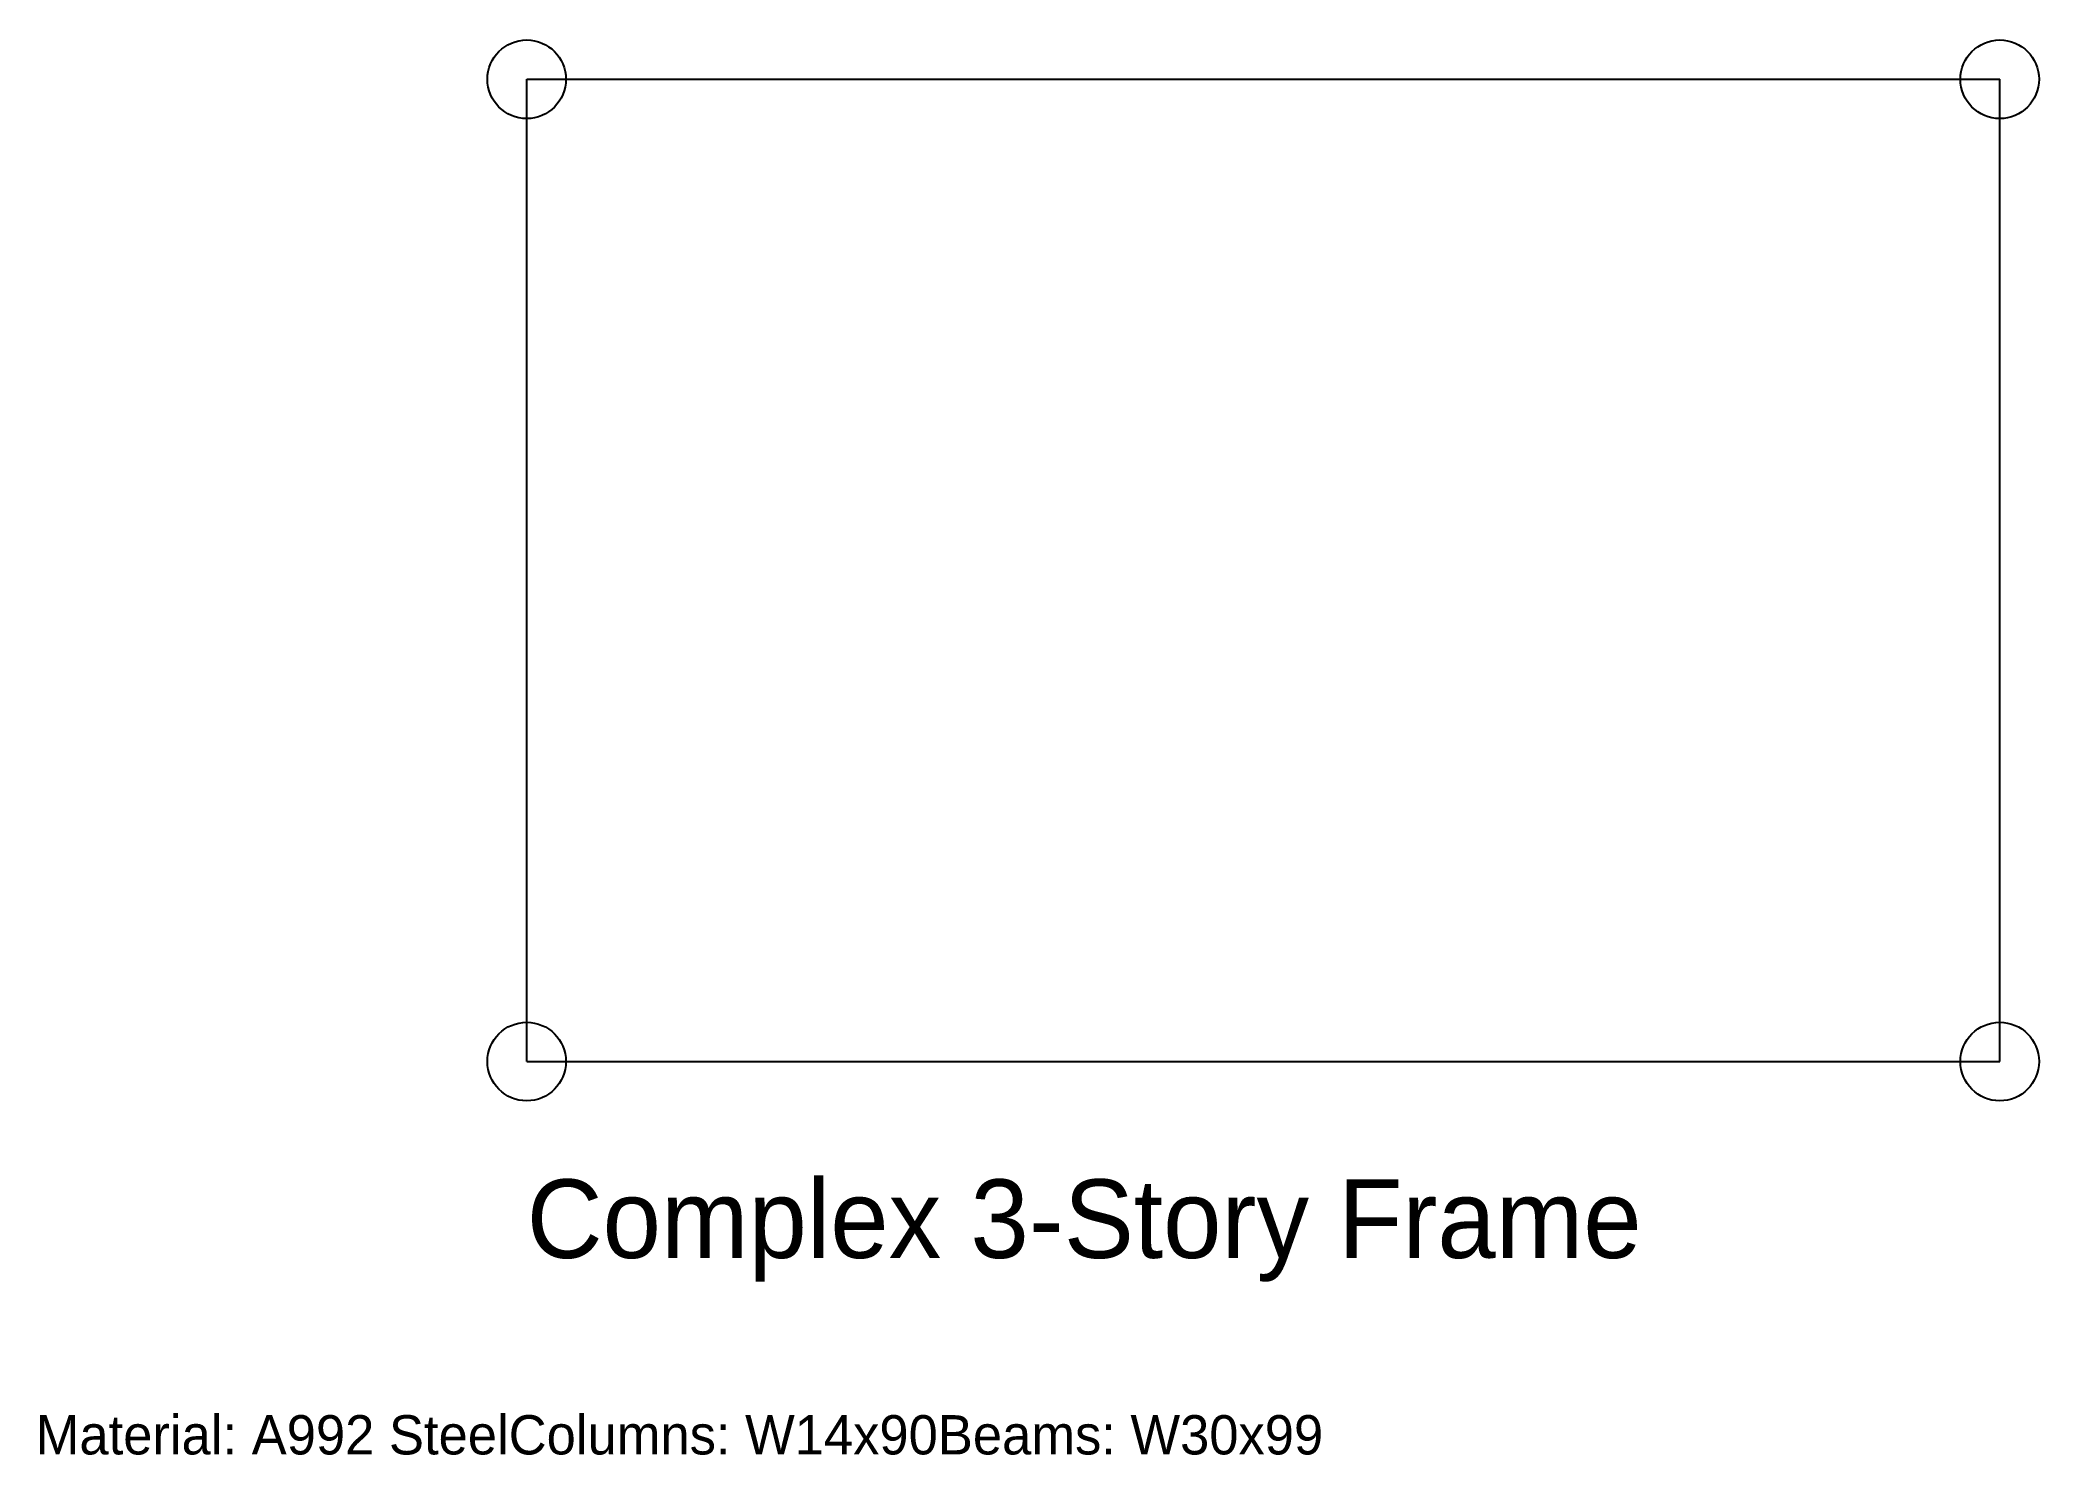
# Model space of a CAD drawing. Header units: metres. Extents: x -5 to 15.4, y -4 to 10.4.
import ezdxf

# ---------------------------------------------------------------- set-up
doc = ezdxf.new("R2010")
doc.units = ezdxf.units.M
for name, color, linetype in [('BEAMS', 2, 'Continuous'), ('COLUMNS', 1, 'Continuous'), ('CONNECTIONS', 5, 'Continuous'), ('DIMENSIONS', 7, 'Continuous')]:
    doc.layers.add(name, color=color, linetype=linetype)

msp = doc.modelspace()

# ---------------------------------------------------------------- linework, layer by layer
at = {"layer": 'BEAMS', "color": 2}
for points in [[(0, 10, 12), (15, 10, 12)], [(0, 0, 12), (0, 10, 12)], [(0, 10, 24), (15, 10, 24)], [(0, 0, 24), (0, 10, 24)], [(0, 10, 36), (15, 10, 36)], [(0, 0, 36), (0, 10, 36)], [(15, 0, 12), (15, 10, 12)], [(15, 0, 24), (15, 10, 24)], [(15, 0, 36), (15, 10, 36)], [(0, 0, 12), (15, 0, 12)], [(0, 0, 24), (15, 0, 24)], [(0, 0, 36), (15, 0, 36)]]:
    msp.add_polyline3d(points, dxfattribs=at)
at = {"layer": 'COLUMNS', "color": 1}
for points in [[(0, 10), (0, 10)], [(0, 10), (0, 10)], [(0, 10), (0, 10)], [(0, 10), (0, 10)], [(15, 10), (15, 10)], [(15, 10), (15, 10)], [(15, 10), (15, 10)], [(15, 10), (15, 10)], [(0, 0), (0, 0)], [(0, 0), (0, 0)], [(0, 0), (0, 0)], [(0, 0), (0, 0)], [(15, 0), (15, 0)], [(15, 0), (15, 0)], [(15, 0), (15, 0)], [(15, 0), (15, 0)]]:
    msp.add_lwpolyline(points, dxfattribs=at)
for points in [[(0, 10, 0), (0, 10, 12)], [(0, 10, 12), (0, 10, 24)], [(0, 10, 24), (0, 10, 36)], [(0, 10, 36), (0, 10, 48)], [(15, 10, 0), (15, 10, 12)], [(15, 10, 12), (15, 10, 24)], [(15, 10, 24), (15, 10, 36)], [(15, 10, 36), (15, 10, 48)], [(0, 0, 0), (0, 0, 12)], [(0, 0, 12), (0, 0, 24)], [(0, 0, 24), (0, 0, 36)], [(0, 0, 36), (0, 0, 48)], [(15, 0, 0), (15, 0, 12)], [(15, 0, 12), (15, 0, 24)], [(15, 0, 24), (15, 0, 36)], [(15, 0, 36), (15, 0, 48)]]:
    msp.add_polyline3d(points, dxfattribs=at)
at = {"layer": 'CONNECTIONS', "color": 5}
for centre in [(0, 10), (0, 10, 12), (0, 10, 24), (0, 10, 36), (15, 10), (15, 10, 12), (15, 10, 24), (15, 10, 36), (0, 0), (0, 0, 12), (0, 0, 24), (0, 0, 36), (15, 0), (15, 0, 12), (15, 0, 24), (15, 0, 36)]:
    msp.add_circle(centre, 0.4, dxfattribs=at)

# ---------------------------------------------------------------- texts
at = {"layer": 'DIMENSIONS'}
for s, height, p in [('Complex 3-Story Frame', 0.8, (0, -2)), ('Material: A992 SteelColumns: W14x90Beams: W30x99', 0.4, (-5, -4))]:
    msp.add_text(s, height=height, dxfattribs=at).set_placement(p)

doc.saveas('drawing.dxf')
